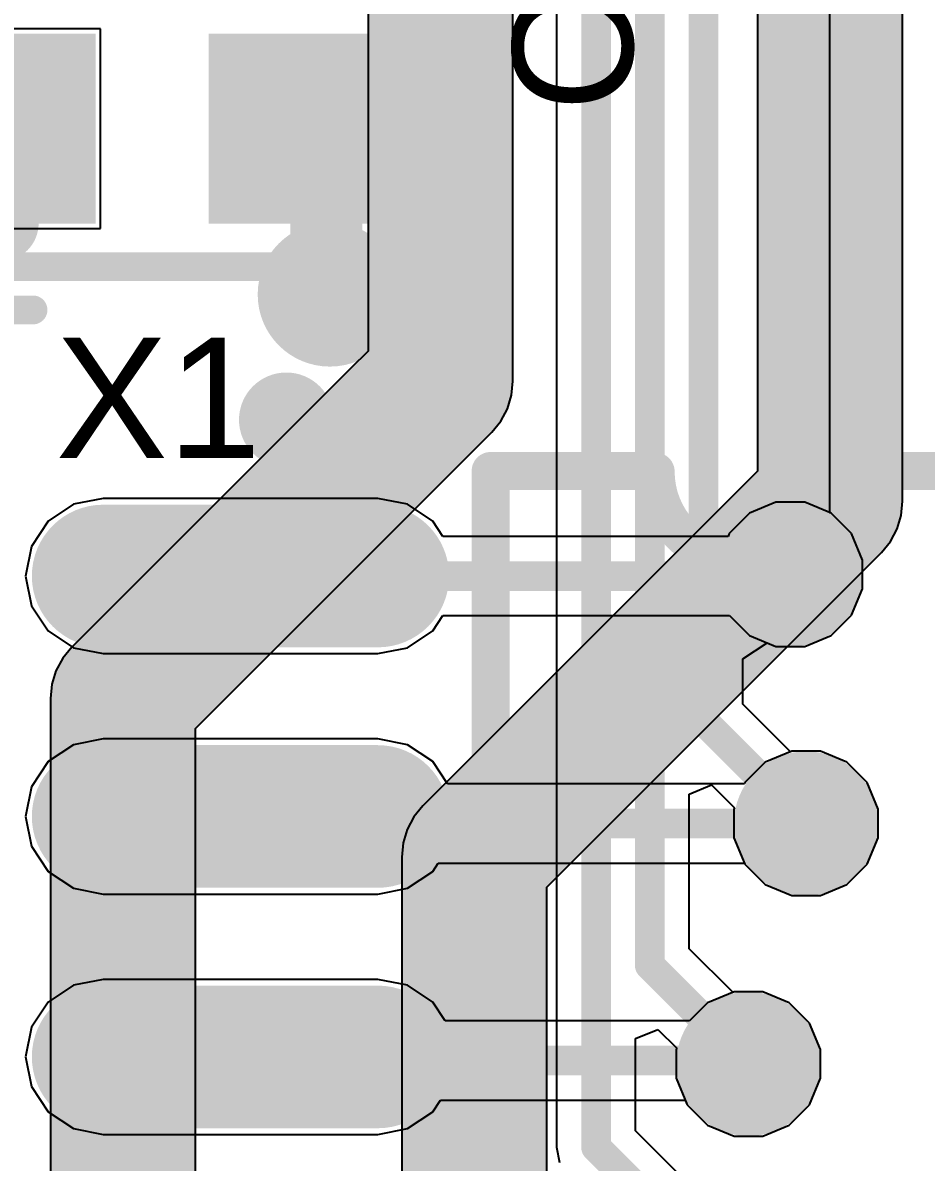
# Model space of a CAD drawing. Header units: inches. Extents: x -0.16 to 1.47, y -0.24 to 2.31.
# Drawn here: x 0.7202 to 0.908, y 1.1406 to 1.3775 of the extents above; entities that cross this region are included whole.
import ezdxf

# ---------------------------------------------------------------- set-up
doc = ezdxf.new("R2010")
doc.units = ezdxf.units.IN
doc.header["$MEASUREMENT"] = 0
for name, color, linetype in [('Bottom Layer', 5, 'Continuous'), ('Bottom Solder', 6, 'Continuous'), ('GND', 76, 'Continuous'), ('Mechanical 15', 56, 'Continuous'), ('POWER', 16, 'Continuous'), ('Top Layer', 1, 'Continuous'), ('Top Overlay', 2, 'Continuous'), ('Top Paste', 8, 'Continuous'), ('Top Solder', 216, 'Continuous'), ('Via Holes', 16, 'Continuous')]:
    doc.layers.add(name, color=color, linetype=linetype)
doc.styles.add('Arial', font='', dxfattribs={"height": 0.2})
doc.styles.get('Arial').set_extended_font_data('Arial')

# ---------------------------------------------------------------- blocks, each defined once
blk = doc.blocks.new('OSC_2016_4P_33')
at = {"layer": 'Top Layer'}
for points in [[(-0.06782, -0.00282), (-0.06782, 0.02867), (-0.02845, 0.02867), (-0.02845, -0.00282)], [(0.00304, -0.00282), (0.00304, 0.02868), (0.04241, 0.02868), (0.04241, -0.00282)], [(-0.06781, -0.05006), (-0.06781, -0.01857), (-0.02844, -0.01857), (-0.02844, -0.05006)], [(0.00305, -0.05006), (0.00305, -0.01856), (0.04242, -0.01856), (0.04242, -0.05006)]]:
    blk.add_hatch(color=1, dxfattribs=at).paths.add_polyline_path(points)
at = {"layer": 'Top Paste'}
for points in [[(-0.06782, -0.00282), (-0.06782, 0.02867), (-0.02845, 0.02867), (-0.02845, -0.00282)], [(0.00304, -0.00282), (0.00304, 0.02868), (0.04241, 0.02868), (0.04241, -0.00282)], [(-0.06781, -0.05006), (-0.06781, -0.01857), (-0.02844, -0.01857), (-0.02844, -0.05006)], [(0.00305, -0.05006), (0.00305, -0.01856), (0.04242, -0.01856), (0.04242, -0.05006)]]:
    blk.add_hatch(color=8, dxfattribs=at).paths.add_polyline_path(points)
at = {"layer": 'Top Solder'}
for points in [[(-0.07182, -0.00682), (-0.07182, 0.03267), (-0.02445, 0.03267), (-0.02445, -0.00682)], [(-0.00096, -0.00682), (-0.00096, 0.03268), (0.04641, 0.03268), (0.04641, -0.00682)], [(-0.07181, -0.05406), (-0.07181, -0.01457), (-0.02444, -0.01457), (-0.02444, -0.05406)], [(-0.00095, -0.05406), (-0.00095, -0.01456), (0.04642, -0.01456), (0.04642, -0.05406)]]:
    blk.add_hatch(color=216, dxfattribs=at).paths.add_polyline_path(points)
at = {"layer": 'Mechanical 15'}
for points in [[(-0.04026, -0.054, 0.00787, 0.00787, 1), (-0.04814, -0.054, 0.00787, 0.00787, 1)], [(-0.05011, -0.054, 0.00394, 0.00394, 1), (-0.04617, -0.054, 0.00394, 0.00394, 1)], [(-0.04223, -0.054, 0.00394, 0.00394, 1), (-0.03829, -0.054, 0.00394, 0.00394, 1)]]:
    blk.add_lwpolyline(points, format="xyseb", close=True, dxfattribs=at)
at = {"layer": 'Top Overlay'}
for points in [[(-0.0777, -0.06299, 0.006, 0.006, 0), (-0.0777, 0.04161, 0.006, 0.006, 0)], [(-0.0777, 0.04161, 0.006, 0.006, 0), (0.0523, 0.04161, 0.006, 0.006, 0)], [(0.0523, -0.06299, 0.006, 0.006, 0), (0.0523, 0.04161, 0.006, 0.006, 0)], [(-0.087, -0.072, 0.006, 0.006, 0), (-0.087, -0.01463, 0.006, 0.006, 0)], [(-0.0777, -0.06299, 0.006, 0.006, 0), (-0.0729, -0.06299, 0.006, 0.006, 0)], [(-0.0729, -0.06299, 0.006, 0.006, 0), (0.0523, -0.06299, 0.006, 0.006, 0)], [(-0.087, -0.072, 0.006, 0.006, 0), (-0.0375, -0.072, 0.006, 0.006, 0)]]:
    blk.add_lwpolyline(points, format="xyseb", dxfattribs=at)
for points in [[(-0.0792, 0.04161, 0.003, 0.003, 1), (-0.0762, 0.04161, 0.003, 0.003, 1)], [(-0.0792, 0.04161, 0.003, 0.003, 1), (-0.0762, 0.04161, 0.003, 0.003, 1)], [(0.0508, 0.04161, 0.003, 0.003, 1), (0.0538, 0.04161, 0.003, 0.003, 1)], [(0.0508, 0.04161, 0.003, 0.003, 1), (0.0538, 0.04161, 0.003, 0.003, 1)], [(-0.0885, -0.01463, 0.003, 0.003, 1), (-0.0855, -0.01463, 0.003, 0.003, 1)], [(-0.0792, -0.06299, 0.003, 0.003, 1), (-0.0762, -0.06299, 0.003, 0.003, 1)], [(-0.0792, -0.06299, 0.003, 0.003, 1), (-0.0762, -0.06299, 0.003, 0.003, 1)], [(-0.0744, -0.06299, 0.003, 0.003, 1), (-0.0714, -0.06299, 0.003, 0.003, 1)], [(-0.0744, -0.06299, 0.003, 0.003, 1), (-0.0714, -0.06299, 0.003, 0.003, 1)], [(0.0508, -0.06299, 0.003, 0.003, 1), (0.0538, -0.06299, 0.003, 0.003, 1)], [(0.0508, -0.06299, 0.003, 0.003, 1), (0.0538, -0.06299, 0.003, 0.003, 1)], [(-0.0885, -0.072, 0.003, 0.003, 1), (-0.0855, -0.072, 0.003, 0.003, 1)], [(-0.0885, -0.072, 0.003, 0.003, 1), (-0.0855, -0.072, 0.003, 0.003, 1)], [(-0.039, -0.072, 0.003, 0.003, 1), (-0.036, -0.072, 0.003, 0.003, 1)]]:
    blk.add_lwpolyline(points, format="xyseb", close=True, dxfattribs=at)
blk = doc.blocks.new('SOP16_34')
at = {"layer": 'Top Layer'}
h = blk.add_hatch(color=1, dxfattribs=at)
edge = h.paths.add_edge_path()
edge.add_arc((-0.07646, 0.175), 0.01083, 270, 450)
edge.add_line((-0.07646, 0.18583), (-0.13354, 0.18583))
edge.add_arc((-0.13354, 0.175), 0.01083, 90, 270)
edge.add_line((-0.13354, 0.16417), (-0.07646, 0.16417))
h = blk.add_hatch(color=1, dxfattribs=at)
edge = h.paths.add_edge_path()
edge.add_arc((-0.07646, 0.125), 0.01083, 270, 450)
edge.add_line((-0.07646, 0.13583), (-0.13354, 0.13583))
edge.add_arc((-0.13354, 0.125), 0.01083, 90, 270)
edge.add_line((-0.13354, 0.11417), (-0.07646, 0.11417))
h = blk.add_hatch(color=1, dxfattribs=at)
edge = h.paths.add_edge_path()
edge.add_arc((-0.07646, 0.075), 0.01083, 270, 450)
edge.add_line((-0.07646, 0.08583), (-0.13354, 0.08583))
edge.add_arc((-0.13354, 0.075), 0.01083, 90, 270)
edge.add_line((-0.13354, 0.06417), (-0.07646, 0.06417))
at = {"layer": 'Top Paste'}
h = blk.add_hatch(color=8, dxfattribs=at)
edge = h.paths.add_edge_path()
edge.add_arc((-0.07646, 0.175), 0.01083, 270, 450)
edge.add_line((-0.07646, 0.18583), (-0.13354, 0.18583))
edge.add_arc((-0.13354, 0.175), 0.01083, 90, 270)
edge.add_line((-0.13354, 0.16417), (-0.07646, 0.16417))
h = blk.add_hatch(color=8, dxfattribs=at)
edge = h.paths.add_edge_path()
edge.add_arc((-0.07646, 0.125), 0.01083, 270, 450)
edge.add_line((-0.07646, 0.13583), (-0.13354, 0.13583))
edge.add_arc((-0.13354, 0.125), 0.01083, 90, 270)
edge.add_line((-0.13354, 0.11417), (-0.07646, 0.11417))
h = blk.add_hatch(color=8, dxfattribs=at)
edge = h.paths.add_edge_path()
edge.add_arc((-0.07646, 0.075), 0.01083, 270, 450)
edge.add_line((-0.07646, 0.08583), (-0.13354, 0.08583))
edge.add_arc((-0.13354, 0.075), 0.01083, 90, 270)
edge.add_line((-0.13354, 0.06417), (-0.07646, 0.06417))
at = {"layer": 'Top Solder'}
h = blk.add_hatch(color=216, dxfattribs=at)
edge = h.paths.add_edge_path()
edge.add_arc((-0.07646, 0.175), 0.01483, 270, 450)
edge.add_line((-0.07646, 0.18983), (-0.13354, 0.18983))
edge.add_arc((-0.13354, 0.175), 0.01483, 90, 270)
edge.add_line((-0.13354, 0.16017), (-0.07646, 0.16017))
h = blk.add_hatch(color=216, dxfattribs=at)
edge = h.paths.add_edge_path()
edge.add_arc((-0.07646, 0.125), 0.01483, 270, 450)
edge.add_line((-0.07646, 0.13983), (-0.13354, 0.13983))
edge.add_arc((-0.13354, 0.125), 0.01483, 90, 270)
edge.add_line((-0.13354, 0.11017), (-0.07646, 0.11017))
h = blk.add_hatch(color=216, dxfattribs=at)
edge = h.paths.add_edge_path()
edge.add_arc((-0.07646, 0.075), 0.01483, 270, 450)
edge.add_line((-0.07646, 0.08983), (-0.13354, 0.08983))
edge.add_arc((-0.13354, 0.075), 0.01483, 90, 270)
edge.add_line((-0.13354, 0.06017), (-0.07646, 0.06017))
at = {"layer": 'Top Overlay'}
for points in [[(-0.09055, 0.20748, 0.00984, 0.00984, 1), (-0.10039, 0.20748, 0.00984, 0.00984, 1)], [(-0.10285, 0.20748, 0.00492, 0.00492, 1), (-0.09793, 0.20748, 0.00492, 0.00492, 1)], [(-0.09301, 0.20748, 0.00492, 0.00492, 1), (-0.08809, 0.20748, 0.00492, 0.00492, 1)], [(-0.05497, 0.19685, 0.00394, 0.00394, 1), (-0.05103, 0.19685, 0.00394, 0.00394, 1)], [(-0.05497, 0.19685, 0.00394, 0.00394, 1), (-0.05103, 0.19685, 0.00394, 0.00394, 1)], [(-0.02097, 0.19685, 0.00394, 0.00394, 1), (-0.01703, 0.19685, 0.00394, 0.00394, 1)], [(-0.02065, 0.19672, 0.00394, 0.00394, 1), (-0.01672, 0.19672, 0.00394, 0.00394, 1)], [(0.01672, 0.19685, 0.00394, 0.00394, 1), (0.02065, 0.19685, 0.00394, 0.00394, 1)], [(0.01672, 0.19672, 0.00394, 0.00394, 1), (0.02065, 0.19672, 0.00394, 0.00394, 1)]]:
    blk.add_lwpolyline(points, format="xyseb", close=True, dxfattribs=at)
for points in [[(-0.053, -0.19685, 0.00787, 0.00787, 0), (-0.053, 0.19685, 0.00787, 0.00787, 0)], [(-0.053, 0.19685, 0.00787, 0.00787, 0), (-0.019, 0.19685, 0.00787, 0.00787, 0)], [(0.01868, 0.19672, 0.00787, 0.00787, -1.001675), (-0.01868, 0.19672, 0.00787, 0.00787, 0)], [(0.01868, 0.19685, 0.00787, 0.00787, 0), (0.054, 0.19685, 0.00787, 0.00787, 0)]]:
    blk.add_lwpolyline(points, format="xyseb", dxfattribs=at)

msp = doc.modelspace()

# ---------------------------------------------------------------- hatches: boundary and pattern name
at = {"layer": 'Bottom Layer'}
h = msp.add_hatch(color=5, dxfattribs=at)
edge = h.paths.add_edge_path()
edge.add_arc((0.784, 1.321), 0.01, 0, 360)
h = msp.add_hatch(color=5, dxfattribs=at)
edge = h.paths.add_edge_path()
edge.add_arc((0.87973, 1.26278), 0.01, 0, 360)
h = msp.add_hatch(color=5, dxfattribs=at)
edge = h.paths.add_edge_path()
edge.add_arc((0.883, 1.211), 0.01, 0, 360)
h = msp.add_hatch(color=5, dxfattribs=at)
edge = h.paths.add_edge_path()
edge.add_arc((0.871, 1.161), 0.01, 0, 360)
at = {"layer": 'Bottom Solder'}
h = msp.add_hatch(color=6, dxfattribs=at)
edge = h.paths.add_edge_path()
edge.add_arc((0.784, 1.321), 0.014, 0, 360)
h = msp.add_hatch(color=6, dxfattribs=at)
edge = h.paths.add_edge_path()
edge.add_arc((0.87973, 1.26278), 0.014, 0, 360)
h = msp.add_hatch(color=6, dxfattribs=at)
edge = h.paths.add_edge_path()
edge.add_arc((0.883, 1.211), 0.014, 0, 360)
h = msp.add_hatch(color=6, dxfattribs=at)
edge = h.paths.add_edge_path()
edge.add_arc((0.871, 1.161), 0.014, 0, 360)
at = {"layer": 'GND'}
h = msp.add_hatch(color=76, dxfattribs=at)
edge = h.paths.add_edge_path()
edge.add_arc((0.87973, 1.26278), 0.015, 0, 360)
h = msp.add_hatch(color=76, dxfattribs=at)
edge = h.paths.add_edge_path()
edge.add_arc((0.883, 1.211), 0.015, 0, 360)
h = msp.add_hatch(color=76, dxfattribs=at)
edge = h.paths.add_edge_path()
edge.add_arc((0.871, 1.161), 0.015, 0, 360)
at = {"layer": 'POWER'}
h = msp.add_hatch(color=16, dxfattribs=at)
edge = h.paths.add_edge_path()
edge.add_arc((0.784, 1.321), 0.015, 0, 360)
h = msp.add_hatch(color=16, dxfattribs=at)
edge = h.paths.add_edge_path()
edge.add_arc((0.87973, 1.26278), 0.015, 0, 360)
h = msp.add_hatch(color=16, dxfattribs=at)
edge = h.paths.add_edge_path()
edge.add_arc((0.883, 1.211), 0.015, 0, 360)
h = msp.add_hatch(color=16, dxfattribs=at)
edge = h.paths.add_edge_path()
edge.add_arc((0.871, 1.161), 0.015, 0, 360)
at = {"layer": 'Top Layer'}
h = msp.add_hatch(color=1, dxfattribs=at)
edge = h.paths.add_edge_path()
edge.add_arc((0.784, 1.321), 0.01, 0, 360)
h = msp.add_hatch(color=1, dxfattribs=at)
edge = h.paths.add_edge_path()
edge.add_arc((0.87973, 1.26278), 0.01, 0, 360)
h = msp.add_hatch(color=1, dxfattribs=at)
edge = h.paths.add_edge_path()
edge.add_arc((0.883, 1.211), 0.01, 0, 360)
h = msp.add_hatch(color=1, dxfattribs=at)
edge = h.paths.add_edge_path()
edge.add_arc((0.871, 1.161), 0.01, 0, 360)
at = {"layer": 'Top Solder'}
h = msp.add_hatch(color=216, dxfattribs=at)
edge = h.paths.add_edge_path()
edge.add_arc((0.784, 1.321), 0.014, 0, 360)
h = msp.add_hatch(color=216, dxfattribs=at)
edge = h.paths.add_edge_path()
edge.add_arc((0.87973, 1.26278), 0.014, 0, 360)
h = msp.add_hatch(color=216, dxfattribs=at)
edge = h.paths.add_edge_path()
edge.add_arc((0.883, 1.211), 0.014, 0, 360)
h = msp.add_hatch(color=216, dxfattribs=at)
edge = h.paths.add_edge_path()
edge.add_arc((0.871, 1.161), 0.014, 0, 360)
at = {"layer": 'Via Holes'}
h = msp.add_hatch(color=7, dxfattribs=at)
edge = h.paths.add_edge_path()
edge.add_arc((0.784, 1.321), 0.005, 0, 360)
h = msp.add_hatch(color=7, dxfattribs=at)
edge = h.paths.add_edge_path()
edge.add_arc((0.87973, 1.26278), 0.005, 0, 360)
h = msp.add_hatch(color=7, dxfattribs=at)
edge = h.paths.add_edge_path()
edge.add_arc((0.883, 1.211), 0.005, 0, 360)
h = msp.add_hatch(color=7, dxfattribs=at)
edge = h.paths.add_edge_path()
edge.add_arc((0.871, 1.161), 0.005, 0, 360)

# ---------------------------------------------------------------- linework, layer by layer
at = {"layer": 'Bottom Layer'}
for p, q in [((0.83109, 1.52153), (0.83109, 1.14367)), ((0.88796, 1.2756), (0.88796, 1.46105)), ((0.88822, 1.2755), (0.88796, 1.2756)), ((0.89244, 1.27128), (0.88822, 1.2755)), ((0.89473, 1.26576), (0.89244, 1.27128)), ((0.89473, 1.2598), (0.89473, 1.26576)), ((0.89244, 1.25428), (0.89473, 1.2598)), ((0.88822, 1.25006), (0.89244, 1.25428)), ((0.88271, 1.24778), (0.88822, 1.25006)), ((0.86988, 1.24521), (0.87488, 1.24855)), ((0.87488, 1.24855), (0.87674, 1.24778)), ((0.87674, 1.24778), (0.88271, 1.24778)), ((0.86988, 1.23577), (0.86988, 1.24521)), ((0.87976, 1.22589), (0.86988, 1.23577)), ((0.88002, 1.226), (0.87976, 1.22589)), ((0.88598, 1.226), (0.88002, 1.226)), ((0.8915, 1.22372), (0.88598, 1.226)), ((0.89572, 1.2195), (0.8915, 1.22372)), ((0.85872, 1.21709), (0.86334, 1.219)), ((0.86334, 1.219), (0.86811, 1.21424)), ((0.898, 1.21398), (0.89572, 1.2195)), ((0.85872, 1.18493), (0.85872, 1.21709)), ((0.86811, 1.21424), (0.868, 1.21398)), ((0.868, 1.21398), (0.868, 1.20802)), ((0.898, 1.20802), (0.898, 1.21398)), ((0.868, 1.20802), (0.87028, 1.2025)), ((0.89572, 1.2025), (0.898, 1.20802)), ((0.87028, 1.2025), (0.8745, 1.19828)), ((0.8915, 1.19828), (0.89572, 1.2025)), ((0.8745, 1.19828), (0.88002, 1.196)), ((0.88598, 1.196), (0.8915, 1.19828)), ((0.88002, 1.196), (0.88598, 1.196)), ((0.86776, 1.17589), (0.85872, 1.18493)), ((0.86802, 1.176), (0.86776, 1.17589)), ((0.87398, 1.176), (0.86802, 1.176)), ((0.8795, 1.17372), (0.87398, 1.176)), ((0.88372, 1.1695), (0.8795, 1.17372)), ((0.84756, 1.16625), (0.85218, 1.16816)), ((0.85218, 1.16816), (0.85611, 1.16424)), ((0.886, 1.16398), (0.88372, 1.1695)), ((0.84756, 1.14709), (0.84756, 1.16625)), ((0.85611, 1.16424), (0.856, 1.16398)), ((0.856, 1.16398), (0.856, 1.15802)), ((0.886, 1.15802), (0.886, 1.16398)), ((0.856, 1.15802), (0.85828, 1.1525)), ((0.88372, 1.1525), (0.886, 1.15802)), ((0.85828, 1.1525), (0.8625, 1.14828)), ((0.8795, 1.14828), (0.88372, 1.1525)), ((0.86876, 1.12589), (0.84756, 1.14709)), ((0.8625, 1.14828), (0.86802, 1.146)), ((0.87398, 1.146), (0.8795, 1.14828)), ((0.86802, 1.146), (0.87398, 1.146)), ((0.83109, 1.14367), (0.83109, 1.14367)), ((0.83109, 1.14367), (0.83172, 1.14052))]:
    msp.add_line(p, q, dxfattribs=at)
for points in [[(0.83933, 1.14367, 0.00616, 0.00616, 0), (0.83933, 1.52153, 0.00616, 0.00616, 0)], [(0.85049, 1.18151, 0.00616, 0.00616, 0), (0.85049, 1.51691, 0.00616, 0.00616, 0)], [(0.87973, 1.26278, 0.00616, 0.00616, 0), (0.87973, 1.51459, 0.00616, 0.00616, 0)], [(0.86165, 1.23235, 0.00616, 0.00616, 0), (0.86165, 1.51229, 0.00616, 0.00616, 0)], [(0.86165, 1.23235, 0.00616, 0.00616, 0), (0.883, 1.211, 0.00616, 0.00616, 0)], [(0.85049, 1.18151, 0.00616, 0.00616, 0), (0.871, 1.161, 0.00616, 0.00616, 0)], [(0.83933, 1.14367, 0.00616, 0.00616, 0), (0.872, 1.111, 0.00616, 0.00616, 0)]]:
    msp.add_lwpolyline(points, format="xyseb", dxfattribs=at)
for points in [[(0.87819, 1.26278, 0.00308, 0.00308, 1), (0.88127, 1.26278, 0.00308, 0.00308, 1)], [(0.86011, 1.23235, 0.00308, 0.00308, 1), (0.86319, 1.23235, 0.00308, 0.00308, 1)], [(0.86011, 1.23235, 0.00308, 0.00308, 1), (0.86319, 1.23235, 0.00308, 0.00308, 1)], [(0.88146, 1.211, 0.00308, 0.00308, 1), (0.88454, 1.211, 0.00308, 0.00308, 1)], [(0.84895, 1.18151, 0.00308, 0.00308, 1), (0.85203, 1.18151, 0.00308, 0.00308, 1)], [(0.84895, 1.18151, 0.00308, 0.00308, 1), (0.85203, 1.18151, 0.00308, 0.00308, 1)], [(0.86946, 1.161, 0.00308, 0.00308, 1), (0.87254, 1.161, 0.00308, 0.00308, 1)], [(0.83779, 1.14367, 0.00308, 0.00308, 1), (0.84087, 1.14367, 0.00308, 0.00308, 1)], [(0.83779, 1.14367, 0.00308, 0.00308, 1), (0.84087, 1.14367, 0.00308, 0.00308, 1)]]:
    msp.add_lwpolyline(points, format="xyseb", close=True, dxfattribs=at)
at = {"layer": 'POWER'}
for p, q in [((0.79193, 1.491), (0.79193, 1.30924)), ((0.82207, 1.303), (0.82207, 1.491)), ((0.87293, 1.491), (0.87293, 1.28424)), ((0.90307, 1.278), (0.90307, 1.491)), ((0.79193, 1.30924), (0.78834, 1.30566)), ((0.78834, 1.30566), (0.73034, 1.24766)), ((0.82178, 1.30006), (0.82207, 1.303)), ((0.82093, 1.29723), (0.82178, 1.30006)), ((0.81953, 1.29463), (0.82093, 1.29723)), ((0.81766, 1.29234), (0.81953, 1.29463)), ((0.80966, 1.28434), (0.81766, 1.29234)), ((0.75607, 1.23076), (0.80966, 1.28434)), ((0.87293, 1.28424), (0.80334, 1.21466)), ((0.90278, 1.27506), (0.90307, 1.278)), ((0.90193, 1.27223), (0.90278, 1.27506)), ((0.90053, 1.26963), (0.90193, 1.27223)), ((0.89866, 1.26734), (0.90053, 1.26963)), ((0.82907, 1.19776), (0.89866, 1.26734)), ((0.73034, 1.24766), (0.72847, 1.24537)), ((0.72847, 1.24537), (0.72707, 1.24277)), ((0.72707, 1.24277), (0.72622, 1.23994)), ((0.72622, 1.23994), (0.72593, 1.237)), ((0.72593, 1.237), (0.72593, 0.97424)), ((0.75607, 0.968), (0.75607, 1.23076)), ((0.80334, 1.21466), (0.80147, 1.21237)), ((0.80147, 1.21237), (0.80007, 1.20977)), ((0.80007, 1.20977), (0.79922, 1.20694)), ((0.79922, 1.20694), (0.79893, 1.204)), ((0.79893, 1.204), (0.79893, 0.94324)), ((0.82907, 0.937), (0.82907, 1.19776))]:
    msp.add_line(p, q, dxfattribs=at)
for points in [[(0.807, 1.303, 0.03, 0.03, 0), (0.807, 1.491, 0.03, 0.03, 0)], [(0.888, 1.278, 0.03, 0.03, 0), (0.888, 1.491, 0.03, 0.03, 0)], [(0.799, 1.295, 0.03, 0.03, 0), (0.807, 1.303, 0.03, 0.03, 0)], [(0.741, 1.237, 0.03, 0.03, 0), (0.799, 1.295, 0.03, 0.03, 0)], [(0.814, 1.204, 0.03, 0.03, 0), (0.888, 1.278, 0.03, 0.03, 0)], [(0.741, 0.968, 0.03, 0.03, 0), (0.741, 1.237, 0.03, 0.03, 0)], [(0.814, 0.937, 0.03, 0.03, 0), (0.814, 1.204, 0.03, 0.03, 0)]]:
    msp.add_lwpolyline(points, format="xyseb", dxfattribs=at)
for points in [[(0.7995, 1.303, 0.015, 0.015, 1), (0.8145, 1.303, 0.015, 0.015, 1)], [(0.7995, 1.303, 0.015, 0.015, 1), (0.8145, 1.303, 0.015, 0.015, 1)], [(0.7915, 1.295, 0.015, 0.015, 1), (0.8065, 1.295, 0.015, 0.015, 1)], [(0.7915, 1.295, 0.015, 0.015, 1), (0.8065, 1.295, 0.015, 0.015, 1)], [(0.8805, 1.278, 0.015, 0.015, 1), (0.8955, 1.278, 0.015, 0.015, 1)], [(0.8805, 1.278, 0.015, 0.015, 1), (0.8955, 1.278, 0.015, 0.015, 1)], [(0.7335, 1.237, 0.015, 0.015, 1), (0.7485, 1.237, 0.015, 0.015, 1)], [(0.7335, 1.237, 0.015, 0.015, 1), (0.7485, 1.237, 0.015, 0.015, 1)], [(0.8065, 1.204, 0.015, 0.015, 1), (0.8215, 1.204, 0.015, 0.015, 1)], [(0.8065, 1.204, 0.015, 0.015, 1), (0.8215, 1.204, 0.015, 0.015, 1)]]:
    msp.add_lwpolyline(points, format="xyseb", close=True, dxfattribs=at)
at = {"layer": 'Top Layer'}
for p, q in [((0.73635, 1.37621), (0.68698, 1.37621)), ((0.73635, 1.33472), (0.73635, 1.37621)), ((0.68698, 1.33472), (0.73635, 1.33472)), ((0.7307, 1.27736), (0.72547, 1.27386)), ((0.73688, 1.27858), (0.7307, 1.27736)), ((0.79397, 1.27858), (0.73688, 1.27858)), ((0.80014, 1.27736), (0.79397, 1.27858)), ((0.80538, 1.27386), (0.80014, 1.27736)), ((0.87674, 1.27778), (0.87123, 1.2755)), ((0.88271, 1.27778), (0.87674, 1.27778)), ((0.88822, 1.2755), (0.88271, 1.27778)), ((0.87123, 1.2755), (0.86701, 1.27128)), ((0.89244, 1.27128), (0.88822, 1.2755)), ((0.72547, 1.27386), (0.72197, 1.26862)), ((0.8075, 1.27069), (0.80538, 1.27386)), ((0.86677, 1.27069), (0.8075, 1.27069)), ((0.86701, 1.27128), (0.86677, 1.27069)), ((0.89473, 1.26576), (0.89244, 1.27128)), ((0.72197, 1.26862), (0.72074, 1.26245)), ((0.89473, 1.2598), (0.89473, 1.26576)), ((0.72074, 1.26245), (0.72197, 1.25627)), ((0.89244, 1.25428), (0.89473, 1.2598)), ((0.72197, 1.25627), (0.72547, 1.25104)), ((0.80538, 1.25104), (0.8075, 1.25421)), ((0.8075, 1.25421), (0.86708, 1.25421)), ((0.86708, 1.25421), (0.87123, 1.25006)), ((0.88822, 1.25006), (0.89244, 1.25428)), ((0.72547, 1.25104), (0.7307, 1.24754)), ((0.80014, 1.24754), (0.80538, 1.25104)), ((0.87123, 1.25006), (0.87674, 1.24778)), ((0.88271, 1.24778), (0.88822, 1.25006)), ((0.7307, 1.24754), (0.73688, 1.24631)), ((0.73688, 1.24631), (0.79397, 1.24631)), ((0.79397, 1.24631), (0.80014, 1.24754)), ((0.87674, 1.24778), (0.88271, 1.24778)), ((0.7307, 1.22736), (0.72547, 1.22386)), ((0.73688, 1.22858), (0.7307, 1.22736)), ((0.79397, 1.22858), (0.73688, 1.22858)), ((0.80014, 1.22736), (0.79397, 1.22858)), ((0.80538, 1.22386), (0.80014, 1.22736)), ((0.88002, 1.226), (0.8745, 1.22372)), ((0.88598, 1.226), (0.88002, 1.226)), ((0.8915, 1.22372), (0.88598, 1.226)), ((0.72547, 1.22386), (0.72197, 1.21862)), ((0.80846, 1.21924), (0.80538, 1.22386)), ((0.8745, 1.22372), (0.87028, 1.2195)), ((0.89572, 1.2195), (0.8915, 1.22372)), ((0.72197, 1.21862), (0.72074, 1.21245)), ((0.87018, 1.21924), (0.80846, 1.21924)), ((0.87028, 1.2195), (0.87018, 1.21924)), ((0.898, 1.21398), (0.89572, 1.2195)), ((0.898, 1.20802), (0.898, 1.21398)), ((0.72074, 1.21245), (0.72197, 1.20627)), ((0.72197, 1.20627), (0.72547, 1.20104)), ((0.89572, 1.2025), (0.898, 1.20802)), ((0.80538, 1.20104), (0.80653, 1.20276)), ((0.80653, 1.20276), (0.87018, 1.20276)), ((0.87018, 1.20276), (0.87028, 1.2025)), ((0.87028, 1.2025), (0.8745, 1.19828)), ((0.8915, 1.19828), (0.89572, 1.2025)), ((0.72547, 1.20104), (0.7307, 1.19754)), ((0.80014, 1.19754), (0.80538, 1.20104)), ((0.7307, 1.19754), (0.73688, 1.19631)), ((0.79397, 1.19631), (0.80014, 1.19754)), ((0.8745, 1.19828), (0.88002, 1.196)), ((0.88598, 1.196), (0.8915, 1.19828)), ((0.73688, 1.19631), (0.79397, 1.19631)), ((0.88002, 1.196), (0.88598, 1.196)), ((0.73688, 1.17858), (0.7307, 1.17736)), ((0.79397, 1.17858), (0.73688, 1.17858)), ((0.80014, 1.17736), (0.79397, 1.17858)), ((0.7307, 1.17736), (0.72547, 1.17386)), ((0.80538, 1.17386), (0.80014, 1.17736)), ((0.86802, 1.176), (0.8625, 1.17372)), ((0.87398, 1.176), (0.86802, 1.176)), ((0.8795, 1.17372), (0.87398, 1.176)), ((0.72547, 1.17386), (0.72197, 1.16862)), ((0.80798, 1.16996), (0.80538, 1.17386)), ((0.8625, 1.17372), (0.85875, 1.16996)), ((0.88372, 1.1695), (0.8795, 1.17372)), ((0.72197, 1.16862), (0.72074, 1.16245)), ((0.85875, 1.16996), (0.80798, 1.16996)), ((0.886, 1.16398), (0.88372, 1.1695)), ((0.886, 1.15802), (0.886, 1.16398)), ((0.72074, 1.16245), (0.72197, 1.15627)), ((0.72197, 1.15627), (0.72547, 1.15104)), ((0.88372, 1.1525), (0.886, 1.15802)), ((0.80538, 1.15104), (0.80701, 1.15349)), ((0.80701, 1.15349), (0.85788, 1.15349)), ((0.85788, 1.15349), (0.85828, 1.1525)), ((0.85828, 1.1525), (0.8625, 1.14828)), ((0.8795, 1.14828), (0.88372, 1.1525)), ((0.72547, 1.15104), (0.7307, 1.14754)), ((0.80014, 1.14754), (0.80538, 1.15104)), ((0.7307, 1.14754), (0.73688, 1.14631)), ((0.79397, 1.14631), (0.80014, 1.14754)), ((0.8625, 1.14828), (0.86802, 1.146)), ((0.87398, 1.146), (0.8795, 1.14828)), ((0.73688, 1.14631), (0.79397, 1.14631)), ((0.86802, 1.146), (0.87398, 1.146))]:
    msp.add_line(p, q, dxfattribs=at)
for points in [[(0.78252, 1.35547, 0.015, 0.015, 0), (0.78326, 1.35473, 0.015, 0.015, 0)], [(0.78326, 1.32174, 0.015, 0.015, 0), (0.78326, 1.35473, 0.015, 0.015, 0)], [(0.78326, 1.32174, 0.015, 0.015, 0), (0.784, 1.321, 0.015, 0.015, 0)], [(0.76542, 1.26245, 0.00616, 0.00616, 0), (0.87939, 1.26245, 0.00616, 0.00616, 0)], [(0.76542, 1.21245, 0.00616, 0.00616, 0), (0.76687, 1.211, 0.00616, 0.00616, 0)], [(0.76687, 1.211, 0.00616, 0.00616, 0), (0.883, 1.211, 0.00616, 0.00616, 0)], [(0.76542, 1.16245, 0.00616, 0.00616, 0), (0.76615, 1.16172, 0.00616, 0.00616, 0)], [(0.76615, 1.16172, 0.00616, 0.00616, 0), (0.87028, 1.16172, 0.00616, 0.00616, 0)], [(0.87028, 1.16172, 0.00616, 0.00616, 0), (0.871, 1.161, 0.00616, 0.00616, 0)]]:
    msp.add_lwpolyline(points, format="xyseb", dxfattribs=at)
for points in [[(0.77877, 1.35547, 0.0075, 0.0075, 1), (0.78627, 1.35547, 0.0075, 0.0075, 1)], [(0.77951, 1.35473, 0.0075, 0.0075, 1), (0.78701, 1.35473, 0.0075, 0.0075, 1)], [(0.77951, 1.35473, 0.0075, 0.0075, 1), (0.78701, 1.35473, 0.0075, 0.0075, 1)], [(0.77951, 1.32174, 0.0075, 0.0075, 1), (0.78701, 1.32174, 0.0075, 0.0075, 1)], [(0.77951, 1.32174, 0.0075, 0.0075, 1), (0.78701, 1.32174, 0.0075, 0.0075, 1)], [(0.78025, 1.321, 0.0075, 0.0075, 1), (0.78775, 1.321, 0.0075, 0.0075, 1)], [(0.76388, 1.26245, 0.00308, 0.00308, 1), (0.76696, 1.26245, 0.00308, 0.00308, 1)], [(0.87785, 1.26245, 0.00308, 0.00308, 1), (0.88093, 1.26245, 0.00308, 0.00308, 1)], [(0.76388, 1.21245, 0.00308, 0.00308, 1), (0.76696, 1.21245, 0.00308, 0.00308, 1)], [(0.76533, 1.211, 0.00308, 0.00308, 1), (0.76841, 1.211, 0.00308, 0.00308, 1)], [(0.76533, 1.211, 0.00308, 0.00308, 1), (0.76841, 1.211, 0.00308, 0.00308, 1)], [(0.88146, 1.211, 0.00308, 0.00308, 1), (0.88454, 1.211, 0.00308, 0.00308, 1)], [(0.76388, 1.16245, 0.00308, 0.00308, 1), (0.76696, 1.16245, 0.00308, 0.00308, 1)], [(0.76461, 1.16172, 0.00308, 0.00308, 1), (0.76769, 1.16172, 0.00308, 0.00308, 1)], [(0.76461, 1.16172, 0.00308, 0.00308, 1), (0.76769, 1.16172, 0.00308, 0.00308, 1)], [(0.86874, 1.16172, 0.00308, 0.00308, 1), (0.87182, 1.16172, 0.00308, 0.00308, 1)], [(0.86874, 1.16172, 0.00308, 0.00308, 1), (0.87182, 1.16172, 0.00308, 0.00308, 1)], [(0.86946, 1.161, 0.00308, 0.00308, 1), (0.87254, 1.161, 0.00308, 0.00308, 1)]]:
    msp.add_lwpolyline(points, format="xyseb", close=True, dxfattribs=at)

# ---------------------------------------------------------------- block references
for name, p in [('OSC_2016_4P_33', (0.75979, 1.38978)), ('SOP16_34', (0.87042, 1.08745))]:
    msp.add_blockref(name, p)

# ---------------------------------------------------------------- texts
at = {"layer": 'Top Overlay', "style": 'Arial'}
msp.add_text('C11', height=0.025, rotation=90, dxfattribs=at).set_placement((0.847, 1.359))
msp.add_text('X1', height=0.025, dxfattribs=at).set_placement((0.727, 1.287))

doc.saveas('drawing.dxf')
